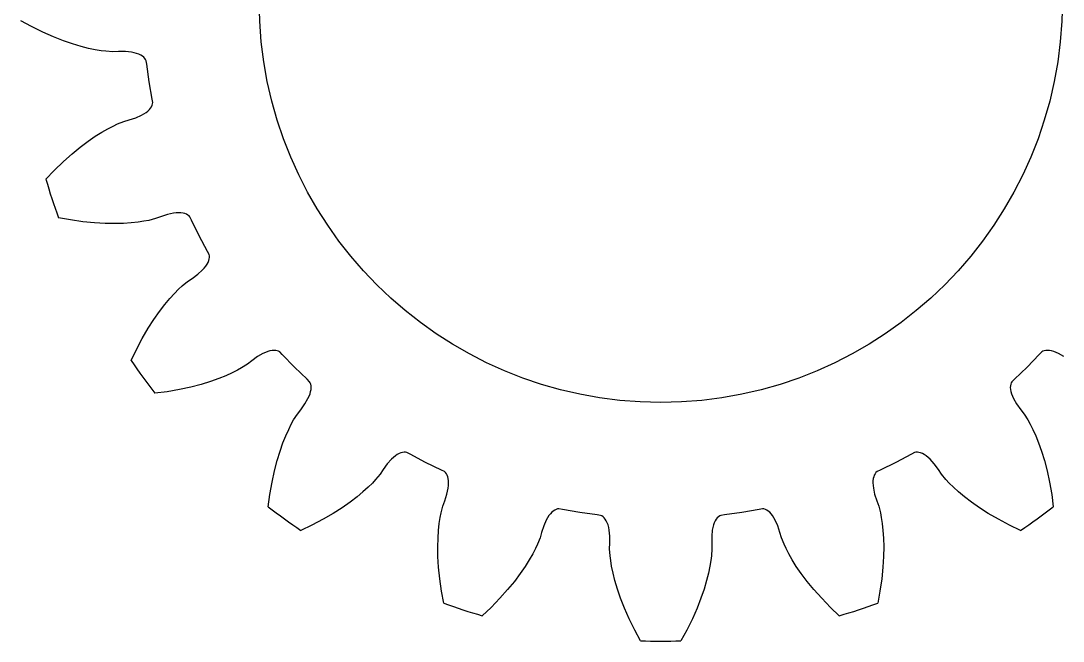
# Model space of a CAD drawing. Extents: x -5.5 to 23.5, y -9.5 to 9.5.
# Drawn here: x -5.5 to 3.46, y -5.5 to -0.17 of the extents above; entities that cross this region are included whole.
import ezdxf

# ---------------------------------------------------------------- set-up
doc = ezdxf.new("R2010")
doc.units = 0

msp = doc.modelspace()

# ---------------------------------------------------------------- linework, layer by layer
msp.add_circle((0, 0), 3.45)
msp.add_circle((0, 0), 3.45)
at = {"layer": 'layer1'}
for p, q in [((-5.4054, -0.2235), (-5.4973, -0.1736)), ((-5.308, -0.2713), (-5.4054, -0.2235)), ((-5.2159, -0.3118), (-5.308, -0.2713)), ((-5.1313, -0.3449), (-5.2159, -0.3118)), ((-5.0524, -0.372), (-5.1313, -0.3449)), ((-4.9797, -0.3936), (-5.0524, -0.372)), ((-4.9164, -0.4096), (-4.9797, -0.3936)), ((-4.8574, -0.422), (-4.9164, -0.4096)), ((-4.8076, -0.4302), (-4.8574, -0.422)), ((-4.7665, -0.4352), (-4.8076, -0.4302)), ((-4.7066, -0.439), (-4.7665, -0.4352)), ((-4.6595, -0.4373), (-4.7066, -0.439)), ((-4.5987, -0.4374), (-4.6595, -0.4373)), ((-4.5462, -0.4429), (-4.5987, -0.4374)), ((-4.5231, -0.4475), (-4.5462, -0.4429)), ((-4.5023, -0.4533), (-4.5231, -0.4475)), ((-4.4837, -0.46), (-4.5023, -0.4533)), ((-4.4674, -0.4677), (-4.4837, -0.46)), ((-4.4534, -0.4763), (-4.4674, -0.4677)), ((-4.4417, -0.4855), (-4.4534, -0.4763)), ((-4.4323, -0.4955), (-4.4417, -0.4855)), ((-4.4253, -0.506), (-4.4323, -0.4955)), ((-4.4207, -0.517), (-4.4253, -0.506)), ((-4.4163, -0.5465), (-4.4207, -0.517)), ((-4.3952, -0.6961), (-4.4163, -0.5465)), ((-4.3691, -0.845), (-4.3952, -0.6961)), ((-4.3641, -0.8744), (-4.3691, -0.845)), ((-4.3685, -0.8984), (-4.3651, -0.8863)), ((-4.3651, -0.8863), (-4.3641, -0.8744)), ((-4.5088, -1.0051), (-4.4605, -0.9836)), ((-4.4605, -0.9836), (-4.4401, -0.9721)), ((-4.4401, -0.9721), (-4.422, -0.9602)), ((-4.422, -0.9602), (-4.4064, -0.948)), ((-4.4064, -0.948), (-4.3933, -0.9357)), ((-4.3933, -0.9357), (-4.3826, -0.9232)), ((-4.3826, -0.9232), (-4.3743, -0.9108)), ((-4.3743, -0.9108), (-4.3685, -0.8984)), ((-4.7053, -1.0765), (-4.6677, -1.059)), ((-4.6677, -1.059), (-4.6119, -1.0369)), ((-4.6119, -1.0369), (-4.5666, -1.0239)), ((-4.5666, -1.0239), (-4.5088, -1.0051)), ((-4.8577, -1.1645), (-4.8024, -1.1297)), ((-4.8024, -1.1297), (-4.75, -1.0997)), ((-4.75, -1.0997), (-4.7053, -1.0765)), ((-4.9867, -1.2576), (-4.9201, -1.2074)), ((-4.9201, -1.2074), (-4.8577, -1.1645)), ((-5.132, -1.3822), (-5.057, -1.3153)), ((-5.057, -1.3153), (-4.9867, -1.2576)), ((-5.2099, -1.4578), (-5.132, -1.3822)), ((-5.2818, -1.5336), (-5.2099, -1.4578)), ((-5.0718, -1.8829), (-5.1745, -1.8639)), ((-4.3406, -1.8719), (-4.3987, -1.8868)), ((-4.2963, -1.8558), (-4.3406, -1.8719)), ((-4.2385, -1.837), (-4.2963, -1.8558)), ((-4.1868, -1.8261), (-4.2385, -1.837)), ((-4.1635, -1.8234), (-4.1868, -1.8261)), ((-4.1419, -1.8224), (-4.1635, -1.8234)), ((-4.1221, -1.8231), (-4.1419, -1.8224)), ((-4.1042, -1.8253), (-4.1221, -1.8231)), ((-4.0882, -1.8291), (-4.1042, -1.8253)), ((-4.0742, -1.8343), (-4.0882, -1.8291)), ((-4.0623, -1.8409), (-4.0742, -1.8343)), ((-4.0524, -1.8487), (-4.0623, -1.8409)), ((-4.0446, -1.8577), (-4.0524, -1.8487)), ((-4.0313, -1.8845), (-4.0446, -1.8577)), ((-4.9643, -1.8983), (-5.0718, -1.8829)), ((-4.8643, -1.9084), (-4.9643, -1.8983)), ((-4.7736, -1.9137), (-4.8643, -1.9084)), ((-4.6901, -1.9151), (-4.7736, -1.9137)), ((-4.6144, -1.9132), (-4.6901, -1.9151)), ((-4.5492, -1.9088), (-4.6144, -1.9132)), ((-4.4893, -1.9023), (-4.5492, -1.9088)), ((-4.4394, -1.8947), (-4.4893, -1.9023)), ((-4.3987, -1.8868), (-4.4394, -1.8947)), ((-3.965, -2.0203), (-4.0313, -1.8845)), ((-3.8941, -2.1537), (-3.965, -2.0203)), ((-3.8803, -2.1802), (-3.8941, -2.1537)), ((-3.8891, -2.2475), (-3.8828, -2.2323)), ((-3.8828, -2.2323), (-3.8788, -2.2179)), ((-3.8776, -2.1918), (-3.8803, -2.1802)), ((-3.8788, -2.2179), (-3.8771, -2.2044)), ((-3.8771, -2.2044), (-3.8776, -2.1918)), ((-3.9775, -2.3492), (-3.9383, -2.3139)), ((-3.9383, -2.3139), (-3.9224, -2.2966)), ((-3.9224, -2.2966), (-3.9089, -2.2797)), ((-3.9089, -2.2797), (-3.8978, -2.2633)), ((-3.8978, -2.2633), (-3.8891, -2.2475)), ((-4.112, -2.4496), (-4.0658, -2.4113)), ((-4.0658, -2.4113), (-4.0267, -2.385)), ((-4.0267, -2.385), (-3.9775, -2.3492)), ((-4.1777, -2.5137), (-4.1423, -2.4778)), ((-4.1423, -2.4778), (-4.112, -2.4496)), ((-4.2601, -2.6086), (-4.2182, -2.5584)), ((-4.2182, -2.5584), (-4.1777, -2.5137)), ((-4.354, -2.7371), (-4.3061, -2.6687)), ((-4.3061, -2.6687), (-4.2601, -2.6086)), ((-4.4031, -2.8136), (-4.354, -2.7371)), ((-4.4537, -2.9004), (-4.4031, -2.8136)), ((-4.5044, -2.9964), (-4.4537, -2.9004)), ((-4.5494, -3.0907), (-4.5044, -2.9964)), ((-3.4176, -3.0305), (-3.4634, -3.0569)), ((-3.3963, -3.0207), (-3.4176, -3.0305)), ((-3.376, -3.0131), (-3.3963, -3.0207)), ((-3.357, -3.0076), (-3.376, -3.0131)), ((-3.3393, -3.0043), (-3.357, -3.0076)), ((-3.3229, -3.0029), (-3.3393, -3.0043)), ((-3.308, -3.0036), (-3.3229, -3.0029)), ((-3.2946, -3.0061), (-3.308, -3.0036)), ((-3.2828, -3.0105), (-3.2946, -3.0061)), ((-3.2726, -3.0167), (-3.2828, -3.0105)), ((-3.2517, -3.038), (-3.2726, -3.0167)), ((-3.1466, -3.1466), (-3.2517, -3.038)), ((3.2517, -3.038), (3.1466, -3.1466)), ((3.2726, -3.0167), (3.2517, -3.038)), ((3.2828, -3.0105), (3.2726, -3.0167)), ((3.2946, -3.0061), (3.2828, -3.0105)), ((3.308, -3.0036), (3.2946, -3.0061)), ((3.3229, -3.0029), (3.308, -3.0036)), ((3.3393, -3.0043), (3.3229, -3.0029)), ((3.357, -3.0076), (3.3393, -3.0043)), ((3.376, -3.0131), (3.357, -3.0076)), ((3.3963, -3.0207), (3.376, -3.0131)), ((3.4176, -3.0305), (3.3963, -3.0207)), ((3.4634, -3.0569), (3.4176, -3.0305)), ((-3.5497, -3.1216), (-3.6004, -3.1538)), ((-3.5126, -3.0926), (-3.5497, -3.1216)), ((-3.4634, -3.0569), (-3.5126, -3.0926)), ((-3.7367, -3.2212), (-3.7973, -3.2455)), ((-3.6817, -3.1965), (-3.7367, -3.2212)), ((-3.6366, -3.1739), (-3.6817, -3.1965)), ((-3.6004, -3.1538), (-3.6366, -3.1739)), ((-3.038, -3.2517), (-3.1466, -3.1466)), ((3.1466, -3.1466), (3.038, -3.2517)), ((-3.9486, -3.2951), (-4.0365, -3.3181)), ((-3.8688, -3.2707), (-3.9486, -3.2951)), ((-3.7973, -3.2455), (-3.8688, -3.2707)), ((-3.0167, -3.2726), (-3.038, -3.2517)), ((-3.0105, -3.2828), (-3.0167, -3.2726)), ((-3.0061, -3.2946), (-3.0105, -3.2828)), ((-3.0036, -3.308), (-3.0061, -3.2946)), ((-3.0029, -3.3229), (-3.0036, -3.308)), ((3.0036, -3.308), (3.0029, -3.3229)), ((3.0061, -3.2946), (3.0036, -3.308)), ((3.0105, -3.2828), (3.0061, -3.2946)), ((3.0167, -3.2726), (3.0105, -3.2828)), ((3.038, -3.2517), (3.0167, -3.2726)), ((-4.2417, -3.358), (-4.3453, -3.3717)), ((-4.1348, -3.3394), (-4.2417, -3.358)), ((-4.0365, -3.3181), (-4.1348, -3.3394)), ((-3.0305, -3.4176), (-3.0207, -3.3963)), ((-3.0207, -3.3963), (-3.0131, -3.376)), ((-3.0131, -3.376), (-3.0076, -3.357)), ((-3.0076, -3.357), (-3.0043, -3.3393)), ((-3.0043, -3.3393), (-3.0029, -3.3229)), ((3.0029, -3.3229), (3.0043, -3.3393)), ((3.0043, -3.3393), (3.0076, -3.357)), ((3.0076, -3.357), (3.0131, -3.376)), ((3.0131, -3.376), (3.0207, -3.3963)), ((3.0207, -3.3963), (3.0305, -3.4176)), ((-3.0926, -3.5126), (-3.0569, -3.4634)), ((-3.0569, -3.4634), (-3.0305, -3.4176)), ((3.0305, -3.4176), (3.0569, -3.4634)), ((3.0569, -3.4634), (3.0926, -3.5126)), ((-3.1538, -3.6004), (-3.1216, -3.5497)), ((-3.1216, -3.5497), (-3.0926, -3.5126)), ((3.0926, -3.5126), (3.1216, -3.5497)), ((3.1216, -3.5497), (3.1538, -3.6004)), ((-3.1965, -3.6817), (-3.1739, -3.6366)), ((-3.1739, -3.6366), (-3.1538, -3.6004)), ((3.1538, -3.6004), (3.1739, -3.6366)), ((3.1739, -3.6366), (3.1965, -3.6817)), ((-3.2455, -3.7973), (-3.2212, -3.7367)), ((-3.2212, -3.7367), (-3.1965, -3.6817)), ((3.1965, -3.6817), (3.2212, -3.7367)), ((3.2212, -3.7367), (3.2455, -3.7973)), ((-3.2707, -3.8688), (-3.2455, -3.7973)), ((3.2455, -3.7973), (3.2707, -3.8688)), ((-3.2951, -3.9486), (-3.2707, -3.8688)), ((-2.3139, -3.9383), (-2.3492, -3.9775)), ((-2.2966, -3.9224), (-2.3139, -3.9383)), ((-2.2797, -3.9089), (-2.2966, -3.9224)), ((-2.2633, -3.8978), (-2.2797, -3.9089)), ((-2.2475, -3.8891), (-2.2633, -3.8978)), ((-2.2323, -3.8828), (-2.2475, -3.8891)), ((-2.2179, -3.8788), (-2.2323, -3.8828)), ((-2.2044, -3.8771), (-2.2179, -3.8788)), ((-2.1918, -3.8776), (-2.2044, -3.8771)), ((-2.1802, -3.8803), (-2.1918, -3.8776)), ((-2.1537, -3.8941), (-2.1802, -3.8803)), ((-2.0203, -3.965), (-2.1537, -3.8941)), ((2.1537, -3.8941), (2.0203, -3.965)), ((2.1802, -3.8803), (2.1537, -3.8941)), ((2.1918, -3.8776), (2.1802, -3.8803)), ((2.2044, -3.8771), (2.1918, -3.8776)), ((2.2179, -3.8788), (2.2044, -3.8771)), ((2.2323, -3.8828), (2.2179, -3.8788)), ((2.2475, -3.8891), (2.2323, -3.8828)), ((2.2633, -3.8978), (2.2475, -3.8891)), ((2.2797, -3.9089), (2.2633, -3.8978)), ((2.2966, -3.9224), (2.2797, -3.9089)), ((2.3139, -3.9383), (2.2966, -3.9224)), ((2.3492, -3.9775), (2.3139, -3.9383)), ((3.2707, -3.8688), (3.2951, -3.9486)), ((-3.3181, -4.0365), (-3.2951, -3.9486)), ((-2.385, -4.0267), (-2.4113, -4.0658)), ((-2.3492, -3.9775), (-2.385, -4.0267)), ((-1.8845, -4.0313), (-2.0203, -3.965)), ((2.0203, -3.965), (1.8845, -4.0313)), ((2.385, -4.0267), (2.3492, -3.9775)), ((2.4113, -4.0658), (2.385, -4.0267)), ((3.2951, -3.9486), (3.3181, -4.0365)), ((-3.3394, -4.1348), (-3.3181, -4.0365)), ((-2.4496, -4.112), (-2.4778, -4.1423)), ((-2.4113, -4.0658), (-2.4496, -4.112)), ((-1.8577, -4.0446), (-1.8845, -4.0313)), ((-1.8487, -4.0524), (-1.8577, -4.0446)), ((-1.8409, -4.0623), (-1.8487, -4.0524)), ((-1.8343, -4.0742), (-1.8409, -4.0623)), ((-1.8291, -4.0882), (-1.8343, -4.0742)), ((-1.8253, -4.1042), (-1.8291, -4.0882)), ((-1.8231, -4.1221), (-1.8253, -4.1042)), ((1.8253, -4.1042), (1.8231, -4.1221)), ((1.8291, -4.0882), (1.8253, -4.1042)), ((1.8343, -4.0742), (1.8291, -4.0882)), ((1.8409, -4.0623), (1.8343, -4.0742)), ((1.8487, -4.0524), (1.8409, -4.0623)), ((1.8577, -4.0446), (1.8487, -4.0524)), ((1.8845, -4.0313), (1.8577, -4.0446)), ((2.4496, -4.112), (2.4113, -4.0658)), ((2.4778, -4.1423), (2.4496, -4.112)), ((3.3181, -4.0365), (3.3394, -4.1348)), ((-3.358, -4.2417), (-3.3394, -4.1348)), ((-2.5137, -4.1777), (-2.5584, -4.2182)), ((-2.4778, -4.1423), (-2.5137, -4.1777)), ((-1.837, -4.2385), (-1.8261, -4.1868)), ((-1.8261, -4.1868), (-1.8234, -4.1635)), ((-1.8234, -4.1635), (-1.8224, -4.1419)), ((-1.8224, -4.1419), (-1.8231, -4.1221)), ((1.8231, -4.1221), (1.8224, -4.1419)), ((1.8224, -4.1419), (1.8234, -4.1635)), ((1.8234, -4.1635), (1.8261, -4.1868)), ((1.8261, -4.1868), (1.837, -4.2385)), ((2.5137, -4.1777), (2.4778, -4.1423)), ((2.5584, -4.2182), (2.5137, -4.1777)), ((3.3394, -4.1348), (3.358, -4.2417)), ((-3.3717, -4.3453), (-3.358, -4.2417)), ((-2.6086, -4.2601), (-2.6687, -4.3061)), ((-2.5584, -4.2182), (-2.6086, -4.2601)), ((-1.8719, -4.3406), (-1.8558, -4.2963)), ((-1.8558, -4.2963), (-1.837, -4.2385)), ((1.837, -4.2385), (1.8558, -4.2963)), ((1.8558, -4.2963), (1.8719, -4.3406)), ((2.6086, -4.2601), (2.5584, -4.2182)), ((2.6687, -4.3061), (2.6086, -4.2601)), ((3.358, -4.2417), (3.3717, -4.3453)), ((-2.7371, -4.354), (-2.8136, -4.4031)), ((-2.6687, -4.3061), (-2.7371, -4.354)), ((-1.8868, -4.3987), (-1.8719, -4.3406)), ((-0.9232, -4.3826), (-0.9357, -4.3933)), ((-0.9108, -4.3743), (-0.9232, -4.3826)), ((-0.8984, -4.3685), (-0.9108, -4.3743)), ((-0.8863, -4.3651), (-0.8984, -4.3685)), ((-0.8744, -4.3641), (-0.8863, -4.3651)), ((-0.845, -4.3691), (-0.8744, -4.3641)), ((-0.6961, -4.3952), (-0.845, -4.3691)), ((0.845, -4.3691), (0.6961, -4.3952)), ((0.8744, -4.3641), (0.845, -4.3691)), ((0.8863, -4.3651), (0.8744, -4.3641)), ((0.8984, -4.3685), (0.8863, -4.3651)), ((0.9108, -4.3743), (0.8984, -4.3685)), ((0.9232, -4.3826), (0.9108, -4.3743)), ((0.9357, -4.3933), (0.9232, -4.3826)), ((1.8719, -4.3406), (1.8868, -4.3987)), ((2.7371, -4.354), (2.6687, -4.3061)), ((2.8136, -4.4031), (2.7371, -4.354)), ((-2.9004, -4.4537), (-2.9964, -4.5044)), ((-2.8136, -4.4031), (-2.9004, -4.4537)), ((-1.9023, -4.4893), (-1.8947, -4.4394)), ((-1.8947, -4.4394), (-1.8868, -4.3987)), ((-0.9836, -4.4605), (-1.0051, -4.5088)), ((-0.9721, -4.4401), (-0.9836, -4.4605)), ((-0.9602, -4.422), (-0.9721, -4.4401)), ((-0.948, -4.4064), (-0.9602, -4.422)), ((-0.9357, -4.3933), (-0.948, -4.4064)), ((-0.5465, -4.4163), (-0.6961, -4.3952)), ((-0.517, -4.4207), (-0.5465, -4.4163)), ((-0.506, -4.4253), (-0.517, -4.4207)), ((-0.4955, -4.4323), (-0.506, -4.4253)), ((-0.4855, -4.4417), (-0.4955, -4.4323)), ((-0.4763, -4.4534), (-0.4855, -4.4417)), ((-0.4677, -4.4674), (-0.4763, -4.4534)), ((-0.46, -4.4837), (-0.4677, -4.4674)), ((0.4677, -4.4674), (0.46, -4.4837)), ((0.4763, -4.4534), (0.4677, -4.4674)), ((0.4855, -4.4417), (0.4763, -4.4534)), ((0.4955, -4.4323), (0.4855, -4.4417)), ((0.506, -4.4253), (0.4955, -4.4323)), ((0.517, -4.4207), (0.506, -4.4253)), ((0.5465, -4.4163), (0.517, -4.4207)), ((0.6961, -4.3952), (0.5465, -4.4163)), ((0.948, -4.4064), (0.9357, -4.3933)), ((0.9602, -4.422), (0.948, -4.4064)), ((0.9721, -4.4401), (0.9602, -4.422)), ((0.9836, -4.4605), (0.9721, -4.4401)), ((1.0051, -4.5088), (0.9836, -4.4605)), ((1.8868, -4.3987), (1.8947, -4.4394)), ((1.8947, -4.4394), (1.9023, -4.4893)), ((2.9004, -4.4537), (2.8136, -4.4031)), ((2.9964, -4.5044), (2.9004, -4.4537)), ((-2.9964, -4.5044), (-3.0907, -4.5494)), ((-1.9132, -4.6144), (-1.9088, -4.5492)), ((-1.9088, -4.5492), (-1.9023, -4.4893)), ((-1.0051, -4.5088), (-1.0239, -4.5666)), ((-0.4533, -4.5023), (-0.46, -4.4837)), ((-0.4475, -4.5231), (-0.4533, -4.5023)), ((-0.4429, -4.5462), (-0.4475, -4.5231)), ((-0.4374, -4.5987), (-0.4429, -4.5462)), ((0.4429, -4.5462), (0.4374, -4.5987)), ((0.4475, -4.5231), (0.4429, -4.5462)), ((0.4533, -4.5023), (0.4475, -4.5231)), ((0.46, -4.4837), (0.4533, -4.5023)), ((1.0239, -4.5666), (1.0051, -4.5088)), ((1.9023, -4.4893), (1.9088, -4.5492)), ((1.9088, -4.5492), (1.9132, -4.6144)), ((3.0907, -4.5494), (2.9964, -4.5044)), ((-1.9151, -4.6901), (-1.9132, -4.6144)), ((-1.0369, -4.6119), (-1.059, -4.6677)), ((-1.0239, -4.5666), (-1.0369, -4.6119)), ((-0.4373, -4.6595), (-0.4374, -4.5987)), ((0.4374, -4.5987), (0.4373, -4.6595)), ((1.0369, -4.6119), (1.0239, -4.5666)), ((1.059, -4.6677), (1.0369, -4.6119)), ((1.9132, -4.6144), (1.9151, -4.6901)), ((-1.9137, -4.7736), (-1.9151, -4.6901)), ((-1.0765, -4.7053), (-1.0997, -4.75)), ((-1.059, -4.6677), (-1.0765, -4.7053)), ((-0.439, -4.7066), (-0.4373, -4.6595)), ((-0.4352, -4.7665), (-0.439, -4.7066)), ((0.439, -4.7066), (0.4352, -4.7665)), ((0.4373, -4.6595), (0.439, -4.7066)), ((1.0765, -4.7053), (1.059, -4.6677)), ((1.0997, -4.75), (1.0765, -4.7053)), ((1.9151, -4.6901), (1.9137, -4.7736)), ((-1.9084, -4.8643), (-1.9137, -4.7736)), ((-1.1297, -4.8024), (-1.1645, -4.8577)), ((-1.0997, -4.75), (-1.1297, -4.8024)), ((-0.4302, -4.8076), (-0.4352, -4.7665)), ((-0.422, -4.8574), (-0.4302, -4.8076)), ((0.4302, -4.8076), (0.422, -4.8574)), ((0.4352, -4.7665), (0.4302, -4.8076)), ((1.1297, -4.8024), (1.0997, -4.75)), ((1.1645, -4.8577), (1.1297, -4.8024)), ((1.9137, -4.7736), (1.9084, -4.8643)), ((-1.8983, -4.9643), (-1.9084, -4.8643)), ((-1.2074, -4.9201), (-1.2576, -4.9867)), ((-1.1645, -4.8577), (-1.2074, -4.9201)), ((-0.4096, -4.9164), (-0.422, -4.8574)), ((-0.3936, -4.9797), (-0.4096, -4.9164)), ((0.4096, -4.9164), (0.3936, -4.9797)), ((0.422, -4.8574), (0.4096, -4.9164)), ((1.2074, -4.9201), (1.1645, -4.8577)), ((1.2576, -4.9867), (1.2074, -4.9201)), ((1.9084, -4.8643), (1.8983, -4.9643)), ((-1.8829, -5.0718), (-1.8983, -4.9643)), ((-1.2576, -4.9867), (-1.3153, -5.057)), ((-0.372, -5.0524), (-0.3936, -4.9797)), ((0.3936, -4.9797), (0.372, -5.0524)), ((1.3153, -5.057), (1.2576, -4.9867)), ((1.8983, -4.9643), (1.8829, -5.0718)), ((-1.8639, -5.1745), (-1.8829, -5.0718)), ((-1.3153, -5.057), (-1.3822, -5.132)), ((-0.3449, -5.1313), (-0.372, -5.0524)), ((0.372, -5.0524), (0.3449, -5.1313)), ((1.3822, -5.132), (1.3153, -5.057)), ((1.8829, -5.0718), (1.8639, -5.1745)), ((-1.3822, -5.132), (-1.4578, -5.2099)), ((-0.3118, -5.2159), (-0.3449, -5.1313)), ((0.3449, -5.1313), (0.3118, -5.2159)), ((1.4578, -5.2099), (1.3822, -5.132)), ((-1.4578, -5.2099), (-1.5336, -5.2818)), ((-0.2713, -5.308), (-0.3118, -5.2159)), ((0.3118, -5.2159), (0.2713, -5.308)), ((1.5336, -5.2818), (1.4578, -5.2099)), ((-0.2235, -5.4054), (-0.2713, -5.308)), ((0.2713, -5.308), (0.2235, -5.4054)), ((-0.1736, -5.4973), (-0.2235, -5.4054)), ((0.2235, -5.4054), (0.1736, -5.4973))]:
    msp.add_line(p, q, dxfattribs=at)
for start, end in [(196.19098, 199.80903), (214.19098, 217.80903), (232.19097, 235.80902), (304.19098, 307.80903), (250.19097, 253.80902), (286.19098, 289.80903), (268.19097, 271.80902)]:
    msp.add_arc((0, 0), 5.5, start, end, dxfattribs=at)
at = {"layer": 'layer3'}
for p, q in [((-5.4054, -0.2235), (-5.4973, -0.1736)), ((-5.308, -0.2713), (-5.4054, -0.2235)), ((-5.2159, -0.3118), (-5.308, -0.2713)), ((-5.1313, -0.3449), (-5.2159, -0.3118)), ((-5.0524, -0.372), (-5.1313, -0.3449)), ((-4.9797, -0.3936), (-5.0524, -0.372)), ((-4.9164, -0.4096), (-4.9797, -0.3936)), ((-4.8574, -0.422), (-4.9164, -0.4096)), ((-4.8076, -0.4302), (-4.8574, -0.422)), ((-4.7665, -0.4352), (-4.8076, -0.4302)), ((-4.7066, -0.439), (-4.7665, -0.4352)), ((-4.6595, -0.4373), (-4.7066, -0.439)), ((-4.5987, -0.4374), (-4.6595, -0.4373)), ((-4.5462, -0.4429), (-4.5987, -0.4374)), ((-4.5231, -0.4475), (-4.5462, -0.4429)), ((-4.5023, -0.4533), (-4.5231, -0.4475)), ((-4.4837, -0.46), (-4.5023, -0.4533)), ((-4.4674, -0.4677), (-4.4837, -0.46)), ((-4.4534, -0.4763), (-4.4674, -0.4677)), ((-4.4417, -0.4855), (-4.4534, -0.4763)), ((-4.4323, -0.4955), (-4.4417, -0.4855)), ((-4.4253, -0.506), (-4.4323, -0.4955)), ((-4.4207, -0.517), (-4.4253, -0.506)), ((-4.4163, -0.5465), (-4.4207, -0.517)), ((-4.3952, -0.6961), (-4.4163, -0.5465)), ((-4.3691, -0.845), (-4.3952, -0.6961)), ((-4.3641, -0.8744), (-4.3691, -0.845)), ((-4.3685, -0.8984), (-4.3651, -0.8863)), ((-4.3651, -0.8863), (-4.3641, -0.8744)), ((-4.5088, -1.0051), (-4.4605, -0.9836)), ((-4.4605, -0.9836), (-4.4401, -0.9721)), ((-4.4401, -0.9721), (-4.422, -0.9602)), ((-4.422, -0.9602), (-4.4064, -0.948)), ((-4.4064, -0.948), (-4.3933, -0.9357)), ((-4.3933, -0.9357), (-4.3826, -0.9232)), ((-4.3826, -0.9232), (-4.3743, -0.9108)), ((-4.3743, -0.9108), (-4.3685, -0.8984)), ((-4.7053, -1.0765), (-4.6677, -1.059)), ((-4.6677, -1.059), (-4.6119, -1.0369)), ((-4.6119, -1.0369), (-4.5666, -1.0239)), ((-4.5666, -1.0239), (-4.5088, -1.0051)), ((-4.8577, -1.1645), (-4.8024, -1.1297)), ((-4.8024, -1.1297), (-4.75, -1.0997)), ((-4.75, -1.0997), (-4.7053, -1.0765)), ((-4.9867, -1.2576), (-4.9201, -1.2074)), ((-4.9201, -1.2074), (-4.8577, -1.1645)), ((-5.132, -1.3822), (-5.057, -1.3153)), ((-5.057, -1.3153), (-4.9867, -1.2576)), ((-5.2099, -1.4578), (-5.132, -1.3822)), ((-5.2818, -1.5336), (-5.2099, -1.4578)), ((-5.0718, -1.8829), (-5.1745, -1.8639)), ((-4.3406, -1.8719), (-4.3987, -1.8868)), ((-4.2963, -1.8558), (-4.3406, -1.8719)), ((-4.2385, -1.837), (-4.2963, -1.8558)), ((-4.1868, -1.8261), (-4.2385, -1.837)), ((-4.1635, -1.8234), (-4.1868, -1.8261)), ((-4.1419, -1.8224), (-4.1635, -1.8234)), ((-4.1221, -1.8231), (-4.1419, -1.8224)), ((-4.1042, -1.8253), (-4.1221, -1.8231)), ((-4.0882, -1.8291), (-4.1042, -1.8253)), ((-4.0742, -1.8343), (-4.0882, -1.8291)), ((-4.0623, -1.8409), (-4.0742, -1.8343)), ((-4.0524, -1.8487), (-4.0623, -1.8409)), ((-4.0446, -1.8577), (-4.0524, -1.8487)), ((-4.0313, -1.8845), (-4.0446, -1.8577)), ((-4.9643, -1.8983), (-5.0718, -1.8829)), ((-4.8643, -1.9084), (-4.9643, -1.8983)), ((-4.7736, -1.9137), (-4.8643, -1.9084)), ((-4.6901, -1.9151), (-4.7736, -1.9137)), ((-4.6144, -1.9132), (-4.6901, -1.9151)), ((-4.5492, -1.9088), (-4.6144, -1.9132)), ((-4.4893, -1.9023), (-4.5492, -1.9088)), ((-4.4394, -1.8947), (-4.4893, -1.9023)), ((-4.3987, -1.8868), (-4.4394, -1.8947)), ((-3.965, -2.0203), (-4.0313, -1.8845)), ((-3.8941, -2.1537), (-3.965, -2.0203)), ((-3.8803, -2.1802), (-3.8941, -2.1537)), ((-3.8891, -2.2475), (-3.8828, -2.2323)), ((-3.8828, -2.2323), (-3.8788, -2.2179)), ((-3.8776, -2.1918), (-3.8803, -2.1802)), ((-3.8788, -2.2179), (-3.8771, -2.2044)), ((-3.8771, -2.2044), (-3.8776, -2.1918)), ((-3.9775, -2.3492), (-3.9383, -2.3139)), ((-3.9383, -2.3139), (-3.9224, -2.2966)), ((-3.9224, -2.2966), (-3.9089, -2.2797)), ((-3.9089, -2.2797), (-3.8978, -2.2633)), ((-3.8978, -2.2633), (-3.8891, -2.2475)), ((-4.112, -2.4496), (-4.0658, -2.4113)), ((-4.0658, -2.4113), (-4.0267, -2.385)), ((-4.0267, -2.385), (-3.9775, -2.3492)), ((-4.1777, -2.5137), (-4.1423, -2.4778)), ((-4.1423, -2.4778), (-4.112, -2.4496)), ((-4.2601, -2.6086), (-4.2182, -2.5584)), ((-4.2182, -2.5584), (-4.1777, -2.5137)), ((-4.354, -2.7371), (-4.3061, -2.6687)), ((-4.3061, -2.6687), (-4.2601, -2.6086)), ((-4.4031, -2.8136), (-4.354, -2.7371)), ((-4.4537, -2.9004), (-4.4031, -2.8136)), ((-4.5044, -2.9964), (-4.4537, -2.9004)), ((-4.5494, -3.0907), (-4.5044, -2.9964)), ((-3.4176, -3.0305), (-3.4634, -3.0569)), ((-3.3963, -3.0207), (-3.4176, -3.0305)), ((-3.376, -3.0131), (-3.3963, -3.0207)), ((-3.357, -3.0076), (-3.376, -3.0131)), ((-3.3393, -3.0043), (-3.357, -3.0076)), ((-3.3229, -3.0029), (-3.3393, -3.0043)), ((-3.308, -3.0036), (-3.3229, -3.0029)), ((-3.2946, -3.0061), (-3.308, -3.0036)), ((-3.2828, -3.0105), (-3.2946, -3.0061)), ((-3.2726, -3.0167), (-3.2828, -3.0105)), ((-3.2517, -3.038), (-3.2726, -3.0167)), ((-3.1466, -3.1466), (-3.2517, -3.038)), ((3.2517, -3.038), (3.1466, -3.1466)), ((3.2726, -3.0167), (3.2517, -3.038)), ((3.2828, -3.0105), (3.2726, -3.0167)), ((3.2946, -3.0061), (3.2828, -3.0105)), ((3.308, -3.0036), (3.2946, -3.0061)), ((3.3229, -3.0029), (3.308, -3.0036)), ((3.3393, -3.0043), (3.3229, -3.0029)), ((3.357, -3.0076), (3.3393, -3.0043)), ((3.376, -3.0131), (3.357, -3.0076)), ((3.3963, -3.0207), (3.376, -3.0131)), ((3.4176, -3.0305), (3.3963, -3.0207)), ((3.4634, -3.0569), (3.4176, -3.0305)), ((-3.5497, -3.1216), (-3.6004, -3.1538)), ((-3.5126, -3.0926), (-3.5497, -3.1216)), ((-3.4634, -3.0569), (-3.5126, -3.0926)), ((-3.7367, -3.2212), (-3.7973, -3.2455)), ((-3.6817, -3.1965), (-3.7367, -3.2212)), ((-3.6366, -3.1739), (-3.6817, -3.1965)), ((-3.6004, -3.1538), (-3.6366, -3.1739)), ((-3.038, -3.2517), (-3.1466, -3.1466)), ((3.1466, -3.1466), (3.038, -3.2517)), ((-3.9486, -3.2951), (-4.0365, -3.3181)), ((-3.8688, -3.2707), (-3.9486, -3.2951)), ((-3.7973, -3.2455), (-3.8688, -3.2707)), ((-3.0167, -3.2726), (-3.038, -3.2517)), ((-3.0105, -3.2828), (-3.0167, -3.2726)), ((-3.0061, -3.2946), (-3.0105, -3.2828)), ((-3.0036, -3.308), (-3.0061, -3.2946)), ((-3.0029, -3.3229), (-3.0036, -3.308)), ((3.0036, -3.308), (3.0029, -3.3229)), ((3.0061, -3.2946), (3.0036, -3.308)), ((3.0105, -3.2828), (3.0061, -3.2946)), ((3.0167, -3.2726), (3.0105, -3.2828)), ((3.038, -3.2517), (3.0167, -3.2726)), ((-4.2417, -3.358), (-4.3453, -3.3717)), ((-4.1348, -3.3394), (-4.2417, -3.358)), ((-4.0365, -3.3181), (-4.1348, -3.3394)), ((-3.0305, -3.4176), (-3.0207, -3.3963)), ((-3.0207, -3.3963), (-3.0131, -3.376)), ((-3.0131, -3.376), (-3.0076, -3.357)), ((-3.0076, -3.357), (-3.0043, -3.3393)), ((-3.0043, -3.3393), (-3.0029, -3.3229)), ((3.0029, -3.3229), (3.0043, -3.3393)), ((3.0043, -3.3393), (3.0076, -3.357)), ((3.0076, -3.357), (3.0131, -3.376)), ((3.0131, -3.376), (3.0207, -3.3963)), ((3.0207, -3.3963), (3.0305, -3.4176)), ((-3.0926, -3.5126), (-3.0569, -3.4634)), ((-3.0569, -3.4634), (-3.0305, -3.4176)), ((3.0305, -3.4176), (3.0569, -3.4634)), ((3.0569, -3.4634), (3.0926, -3.5126)), ((-3.1538, -3.6004), (-3.1216, -3.5497)), ((-3.1216, -3.5497), (-3.0926, -3.5126)), ((3.0926, -3.5126), (3.1216, -3.5497)), ((3.1216, -3.5497), (3.1538, -3.6004)), ((-3.1965, -3.6817), (-3.1739, -3.6366)), ((-3.1739, -3.6366), (-3.1538, -3.6004)), ((3.1538, -3.6004), (3.1739, -3.6366)), ((3.1739, -3.6366), (3.1965, -3.6817)), ((-3.2455, -3.7973), (-3.2212, -3.7367)), ((-3.2212, -3.7367), (-3.1965, -3.6817)), ((3.1965, -3.6817), (3.2212, -3.7367)), ((3.2212, -3.7367), (3.2455, -3.7973)), ((-3.2707, -3.8688), (-3.2455, -3.7973)), ((3.2455, -3.7973), (3.2707, -3.8688)), ((-3.2951, -3.9486), (-3.2707, -3.8688)), ((-2.3139, -3.9383), (-2.3492, -3.9775)), ((-2.2966, -3.9224), (-2.3139, -3.9383)), ((-2.2797, -3.9089), (-2.2966, -3.9224)), ((-2.2633, -3.8978), (-2.2797, -3.9089)), ((-2.2475, -3.8891), (-2.2633, -3.8978)), ((-2.2323, -3.8828), (-2.2475, -3.8891)), ((-2.2179, -3.8788), (-2.2323, -3.8828)), ((-2.2044, -3.8771), (-2.2179, -3.8788)), ((-2.1918, -3.8776), (-2.2044, -3.8771)), ((-2.1802, -3.8803), (-2.1918, -3.8776)), ((-2.1537, -3.8941), (-2.1802, -3.8803)), ((-2.0203, -3.965), (-2.1537, -3.8941)), ((2.1537, -3.8941), (2.0203, -3.965)), ((2.1802, -3.8803), (2.1537, -3.8941)), ((2.1918, -3.8776), (2.1802, -3.8803)), ((2.2044, -3.8771), (2.1918, -3.8776)), ((2.2179, -3.8788), (2.2044, -3.8771)), ((2.2323, -3.8828), (2.2179, -3.8788)), ((2.2475, -3.8891), (2.2323, -3.8828)), ((2.2633, -3.8978), (2.2475, -3.8891)), ((2.2797, -3.9089), (2.2633, -3.8978)), ((2.2966, -3.9224), (2.2797, -3.9089)), ((2.3139, -3.9383), (2.2966, -3.9224)), ((2.3492, -3.9775), (2.3139, -3.9383)), ((3.2707, -3.8688), (3.2951, -3.9486)), ((-3.3181, -4.0365), (-3.2951, -3.9486)), ((-2.385, -4.0267), (-2.4113, -4.0658)), ((-2.3492, -3.9775), (-2.385, -4.0267)), ((-1.8845, -4.0313), (-2.0203, -3.965)), ((2.0203, -3.965), (1.8845, -4.0313)), ((2.385, -4.0267), (2.3492, -3.9775)), ((2.4113, -4.0658), (2.385, -4.0267)), ((3.2951, -3.9486), (3.3181, -4.0365)), ((-3.3394, -4.1348), (-3.3181, -4.0365)), ((-2.4496, -4.112), (-2.4778, -4.1423)), ((-2.4113, -4.0658), (-2.4496, -4.112)), ((-1.8577, -4.0446), (-1.8845, -4.0313)), ((-1.8487, -4.0524), (-1.8577, -4.0446)), ((-1.8409, -4.0623), (-1.8487, -4.0524)), ((-1.8343, -4.0742), (-1.8409, -4.0623)), ((-1.8291, -4.0882), (-1.8343, -4.0742)), ((-1.8253, -4.1042), (-1.8291, -4.0882)), ((-1.8231, -4.1221), (-1.8253, -4.1042)), ((1.8253, -4.1042), (1.8231, -4.1221)), ((1.8291, -4.0882), (1.8253, -4.1042)), ((1.8343, -4.0742), (1.8291, -4.0882)), ((1.8409, -4.0623), (1.8343, -4.0742)), ((1.8487, -4.0524), (1.8409, -4.0623)), ((1.8577, -4.0446), (1.8487, -4.0524)), ((1.8845, -4.0313), (1.8577, -4.0446)), ((2.4496, -4.112), (2.4113, -4.0658)), ((2.4778, -4.1423), (2.4496, -4.112)), ((3.3181, -4.0365), (3.3394, -4.1348)), ((-3.358, -4.2417), (-3.3394, -4.1348)), ((-2.5137, -4.1777), (-2.5584, -4.2182)), ((-2.4778, -4.1423), (-2.5137, -4.1777)), ((-1.837, -4.2385), (-1.8261, -4.1868)), ((-1.8261, -4.1868), (-1.8234, -4.1635)), ((-1.8234, -4.1635), (-1.8224, -4.1419)), ((-1.8224, -4.1419), (-1.8231, -4.1221)), ((1.8231, -4.1221), (1.8224, -4.1419)), ((1.8224, -4.1419), (1.8234, -4.1635)), ((1.8234, -4.1635), (1.8261, -4.1868)), ((1.8261, -4.1868), (1.837, -4.2385)), ((2.5137, -4.1777), (2.4778, -4.1423)), ((2.5584, -4.2182), (2.5137, -4.1777)), ((3.3394, -4.1348), (3.358, -4.2417)), ((-3.3717, -4.3453), (-3.358, -4.2417)), ((-2.6086, -4.2601), (-2.6687, -4.3061)), ((-2.5584, -4.2182), (-2.6086, -4.2601)), ((-1.8719, -4.3406), (-1.8558, -4.2963)), ((-1.8558, -4.2963), (-1.837, -4.2385)), ((1.837, -4.2385), (1.8558, -4.2963)), ((1.8558, -4.2963), (1.8719, -4.3406)), ((2.6086, -4.2601), (2.5584, -4.2182)), ((2.6687, -4.3061), (2.6086, -4.2601)), ((3.358, -4.2417), (3.3717, -4.3453)), ((-2.7371, -4.354), (-2.8136, -4.4031)), ((-2.6687, -4.3061), (-2.7371, -4.354)), ((-1.8868, -4.3987), (-1.8719, -4.3406)), ((-0.9232, -4.3826), (-0.9357, -4.3933)), ((-0.9108, -4.3743), (-0.9232, -4.3826)), ((-0.8984, -4.3685), (-0.9108, -4.3743)), ((-0.8863, -4.3651), (-0.8984, -4.3685)), ((-0.8744, -4.3641), (-0.8863, -4.3651)), ((-0.845, -4.3691), (-0.8744, -4.3641)), ((-0.6961, -4.3952), (-0.845, -4.3691)), ((0.845, -4.3691), (0.6961, -4.3952)), ((0.8744, -4.3641), (0.845, -4.3691)), ((0.8863, -4.3651), (0.8744, -4.3641)), ((0.8984, -4.3685), (0.8863, -4.3651)), ((0.9108, -4.3743), (0.8984, -4.3685)), ((0.9232, -4.3826), (0.9108, -4.3743)), ((0.9357, -4.3933), (0.9232, -4.3826)), ((1.8719, -4.3406), (1.8868, -4.3987)), ((2.7371, -4.354), (2.6687, -4.3061)), ((2.8136, -4.4031), (2.7371, -4.354)), ((-2.9004, -4.4537), (-2.9964, -4.5044)), ((-2.8136, -4.4031), (-2.9004, -4.4537)), ((-1.9023, -4.4893), (-1.8947, -4.4394)), ((-1.8947, -4.4394), (-1.8868, -4.3987)), ((-0.9836, -4.4605), (-1.0051, -4.5088)), ((-0.9721, -4.4401), (-0.9836, -4.4605)), ((-0.9602, -4.422), (-0.9721, -4.4401)), ((-0.948, -4.4064), (-0.9602, -4.422)), ((-0.9357, -4.3933), (-0.948, -4.4064)), ((-0.5465, -4.4163), (-0.6961, -4.3952)), ((-0.517, -4.4207), (-0.5465, -4.4163)), ((-0.506, -4.4253), (-0.517, -4.4207)), ((-0.4955, -4.4323), (-0.506, -4.4253)), ((-0.4855, -4.4417), (-0.4955, -4.4323)), ((-0.4763, -4.4534), (-0.4855, -4.4417)), ((-0.4677, -4.4674), (-0.4763, -4.4534)), ((-0.46, -4.4837), (-0.4677, -4.4674)), ((0.4677, -4.4674), (0.46, -4.4837)), ((0.4763, -4.4534), (0.4677, -4.4674)), ((0.4855, -4.4417), (0.4763, -4.4534)), ((0.4955, -4.4323), (0.4855, -4.4417)), ((0.506, -4.4253), (0.4955, -4.4323)), ((0.517, -4.4207), (0.506, -4.4253)), ((0.5465, -4.4163), (0.517, -4.4207)), ((0.6961, -4.3952), (0.5465, -4.4163)), ((0.948, -4.4064), (0.9357, -4.3933)), ((0.9602, -4.422), (0.948, -4.4064)), ((0.9721, -4.4401), (0.9602, -4.422)), ((0.9836, -4.4605), (0.9721, -4.4401)), ((1.0051, -4.5088), (0.9836, -4.4605)), ((1.8868, -4.3987), (1.8947, -4.4394)), ((1.8947, -4.4394), (1.9023, -4.4893)), ((2.9004, -4.4537), (2.8136, -4.4031)), ((2.9964, -4.5044), (2.9004, -4.4537)), ((-2.9964, -4.5044), (-3.0907, -4.5494)), ((-1.9132, -4.6144), (-1.9088, -4.5492)), ((-1.9088, -4.5492), (-1.9023, -4.4893)), ((-1.0051, -4.5088), (-1.0239, -4.5666)), ((-0.4533, -4.5023), (-0.46, -4.4837)), ((-0.4475, -4.5231), (-0.4533, -4.5023)), ((-0.4429, -4.5462), (-0.4475, -4.5231)), ((-0.4374, -4.5987), (-0.4429, -4.5462)), ((0.4429, -4.5462), (0.4374, -4.5987)), ((0.4475, -4.5231), (0.4429, -4.5462)), ((0.4533, -4.5023), (0.4475, -4.5231)), ((0.46, -4.4837), (0.4533, -4.5023)), ((1.0239, -4.5666), (1.0051, -4.5088)), ((1.9023, -4.4893), (1.9088, -4.5492)), ((1.9088, -4.5492), (1.9132, -4.6144)), ((3.0907, -4.5494), (2.9964, -4.5044)), ((-1.9151, -4.6901), (-1.9132, -4.6144)), ((-1.0369, -4.6119), (-1.059, -4.6677)), ((-1.0239, -4.5666), (-1.0369, -4.6119)), ((-0.4373, -4.6595), (-0.4374, -4.5987)), ((0.4374, -4.5987), (0.4373, -4.6595)), ((1.0369, -4.6119), (1.0239, -4.5666)), ((1.059, -4.6677), (1.0369, -4.6119)), ((1.9132, -4.6144), (1.9151, -4.6901)), ((-1.9137, -4.7736), (-1.9151, -4.6901)), ((-1.0765, -4.7053), (-1.0997, -4.75)), ((-1.059, -4.6677), (-1.0765, -4.7053)), ((-0.439, -4.7066), (-0.4373, -4.6595)), ((-0.4352, -4.7665), (-0.439, -4.7066)), ((0.439, -4.7066), (0.4352, -4.7665)), ((0.4373, -4.6595), (0.439, -4.7066)), ((1.0765, -4.7053), (1.059, -4.6677)), ((1.0997, -4.75), (1.0765, -4.7053)), ((1.9151, -4.6901), (1.9137, -4.7736)), ((-1.9084, -4.8643), (-1.9137, -4.7736)), ((-1.1297, -4.8024), (-1.1645, -4.8577)), ((-1.0997, -4.75), (-1.1297, -4.8024)), ((-0.4302, -4.8076), (-0.4352, -4.7665)), ((-0.422, -4.8574), (-0.4302, -4.8076)), ((0.4302, -4.8076), (0.422, -4.8574)), ((0.4352, -4.7665), (0.4302, -4.8076)), ((1.1297, -4.8024), (1.0997, -4.75)), ((1.1645, -4.8577), (1.1297, -4.8024)), ((1.9137, -4.7736), (1.9084, -4.8643)), ((-1.8983, -4.9643), (-1.9084, -4.8643)), ((-1.2074, -4.9201), (-1.2576, -4.9867)), ((-1.1645, -4.8577), (-1.2074, -4.9201)), ((-0.4096, -4.9164), (-0.422, -4.8574)), ((-0.3936, -4.9797), (-0.4096, -4.9164)), ((0.4096, -4.9164), (0.3936, -4.9797)), ((0.422, -4.8574), (0.4096, -4.9164)), ((1.2074, -4.9201), (1.1645, -4.8577)), ((1.2576, -4.9867), (1.2074, -4.9201)), ((1.9084, -4.8643), (1.8983, -4.9643)), ((-1.8829, -5.0718), (-1.8983, -4.9643)), ((-1.2576, -4.9867), (-1.3153, -5.057)), ((-0.372, -5.0524), (-0.3936, -4.9797)), ((0.3936, -4.9797), (0.372, -5.0524)), ((1.3153, -5.057), (1.2576, -4.9867)), ((1.8983, -4.9643), (1.8829, -5.0718)), ((-1.8639, -5.1745), (-1.8829, -5.0718)), ((-1.3153, -5.057), (-1.3822, -5.132)), ((-0.3449, -5.1313), (-0.372, -5.0524)), ((0.372, -5.0524), (0.3449, -5.1313)), ((1.3822, -5.132), (1.3153, -5.057)), ((1.8829, -5.0718), (1.8639, -5.1745)), ((-1.3822, -5.132), (-1.4578, -5.2099)), ((-0.3118, -5.2159), (-0.3449, -5.1313)), ((0.3449, -5.1313), (0.3118, -5.2159)), ((1.4578, -5.2099), (1.3822, -5.132)), ((-1.4578, -5.2099), (-1.5336, -5.2818)), ((-0.2713, -5.308), (-0.3118, -5.2159)), ((0.3118, -5.2159), (0.2713, -5.308)), ((1.5336, -5.2818), (1.4578, -5.2099)), ((-0.2235, -5.4054), (-0.2713, -5.308)), ((0.2713, -5.308), (0.2235, -5.4054)), ((-0.1736, -5.4973), (-0.2235, -5.4054)), ((0.2235, -5.4054), (0.1736, -5.4973))]:
    msp.add_line(p, q, dxfattribs=at)
for start, end in [(196.19098, 199.80903), (214.19098, 217.80903), (232.19097, 235.80902), (304.19098, 307.80903), (250.19097, 253.80902), (286.19098, 289.80903), (268.19097, 271.80902)]:
    msp.add_arc((0, 0), 5.5, start, end, dxfattribs=at)

doc.saveas('drawing.dxf')
